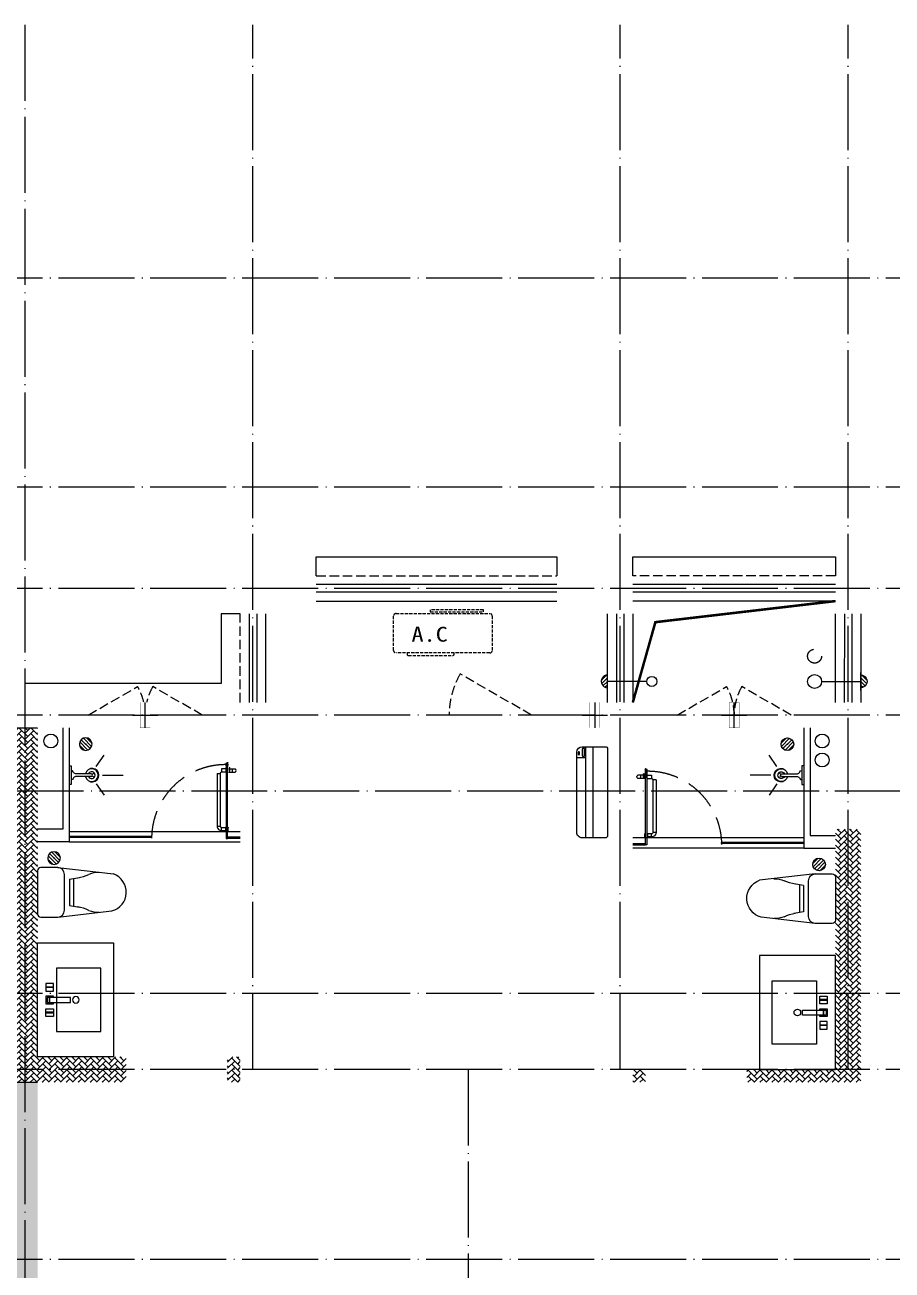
# Model space of a CAD drawing. Extents: x -518115 to 790560, y -210384 to 1628073.
# Drawn here: x 445617 to 452463, y 522957 to 532790 of the extents above; entities that cross this region are included whole.
import ezdxf

# ---------------------------------------------------------------- set-up
doc = ezdxf.new("R2010")
doc.units = 0
doc.header["$LTSCALE"] = 1000
doc.header["$MEASUREMENT"] = 0
doc.linetypes.add('DASH', pattern=[0.35, 0.25, -0.1])
doc.linetypes.add('DOTE', pattern=[2.42, 2, -0.2, 0.02, -0.2])
for name, color, linetype, lineweight in [('DOTE', 19, 'DOTE', 9), ('LVTRY', 1, 'Continuous', 13), ('WINDOW', 144, 'Continuous', 15), ('平面-栏杆', 135, 'Continuous', 15), ('平面-看线', 45, 'Continuous', 15), ('平面-空调室内机', 176, 'Continuous', 9), ('平面-空调预留孔', 173, 'Continuous', 15), ('空调', 76, 'Continuous', 13)]:
    doc.layers.add(name, color=color, linetype=linetype, lineweight=lineweight)
for name, color, linetype in [('IP-bath&kitchen-JOHNSON', 4, 'Continuous'), ('P-bath&kitchen-JOHNSON', 4, 'Continuous'), ('VPIPE-中水', 122, 'Continuous'), ('VPIPE-凝结', 150, 'Continuous'), ('VPIPE-废水', 31, 'Continuous'), ('VPIPE-雨水', 4, 'DASH'), ('保温', 6, 'Continuous'), ('机电标识类', 1, 'Continuous'), ('看线', 251, 'Continuous')]:
    doc.layers.add(name, color=color, linetype=linetype)
doc.styles.add('黑体', font='')
doc.styles.get('黑体').set_extended_font_data('SimHei')
pattern_1 = [(45, (-445516.58, -596748.81), (0, 47.4157523), [100.584, -33.528]), (135, (-445492.87, -596725.102), (3e-15, 47.4157523), [100.584, -33.528])]
pattern_2 = [(45, (0, 0), (0, 47.4157523), [100.584, -33.528]), (135, (23.708, 23.708), (3e-15, 47.4157523), [100.584, -33.528])]

# ---------------------------------------------------------------- blocks, each defined once
blk = doc.blocks.new('A$C7A951E79')
at = {"layer": 'LVTRY'}
for p, q in [((-7.1, 49.5), (-49.5, 7.1)), ((0, 28.3), (-46.5, -18.3)), ((0, 0), (-35.4, -35.4)), ((0, -71.2), (0, 71.5)), ((0, -28.3), (-18.3, -46.5))]:
    blk.add_line(p, q, dxfattribs=at)
blk.add_arc((0, 0.2), 49.9, 89.97568, 269.97568, dxfattribs=at)
blk.add_point((0, 0), dxfattribs=at)
blk = doc.blocks.new('A$C42425DA4')
blk.add_blockref('A$C7A951E79', (25000, 0))
at = {"xscale": -1}
blk.add_blockref('A$C7A951E79', (27000, -0.1), dxfattribs=at)
blk = doc.blocks.new('gsergvr')
at = {"layer": '平面-空调预留孔', "linetype": 'DASH', "ltscale": 0.1}
for p, q in [((34075.4, 17176.2), (34075.4, 17166.2)), ((34085.4, 17156.2), (34438.2, 17156.2)), ((34448.2, 17166.2), (34448.2, 17176.2))]:
    blk.add_line(p, q, dxfattribs=at)
blk.add_lwpolyline([(34679.3, 17515.3), (34259.5, 17515.3), (34259.5, 17500.2), (34679.3, 17500.2)], close=True, dxfattribs=at)
blk.add_lwpolyline([(34728.6, 17176.2), (33988.6, 17176.2, -0.414214), (33968.6, 17196.2), (33968.6, 17466.2, -0.414214), (33988.6, 17486.2), (34728.6, 17486.2, -0.414214), (34748.6, 17466.2), (34748.6, 17196.2, -0.414214)], format="xyb", close=True, dxfattribs=at)
for centre, start, end in [((34085.4, 17166.2), 180, 270), ((34438.2, 17166.2), 270, 0)]:
    blk.add_arc(centre, 10, start, end, dxfattribs=at)
at = {"layer": '平面-空调预留孔', "color": 251, "linetype": 'DASH', "ltscale": 0.1, "true_color": 0x636466, "style": '黑体', "width": 1.2}
blk.add_text('A.C', height=117.05, dxfattribs=at).set_placement((34110.9, 17264.8))
blk = doc.blocks.new('rtyryrtyeeretee')
at = {"layer": '平面-空调预留孔'}
blk.add_blockref('gsergvr', (635673.5, 326705.8), dxfattribs=at)
blk = doc.blocks.new('dongkong')
blk.add_wipeout([(-603756, 210771), (-603756, 210570.8), (-603836, 210570.8), (-603836, 210771)])
at = {"layer": '机电标识类', "color": 250, "linetype": 'DASH', "ltscale": 400}
for p, q in [((-603796, 210771), (-603796, 210570.8)), ((-603896, 210670.7), (-603696, 210670.7))]:
    blk.add_line(p, q, dxfattribs=at)
at = {"layer": '空调', "color": 6, "linetype": 'DASH', "const_width": 2}
blk.add_lwpolyline([(-603756, 210771), (-603756, 210570.8), (-603836, 210570.8), (-603836, 210771)], close=True, dxfattribs=at)
blk = doc.blocks.new('A$C718F517F')
at = {"layer": '保温', "linetype": 'ByBlock', "ltscale": 10}
h = blk.add_hatch(dxfattribs=at)
h.set_pattern_fill('AR-HBONE', color=251, scale=55)
h.set_pattern_definition(pattern_1)
edge = h.paths.add_edge_path()
edge.add_line((200, 5100), (200.1, 7700))
edge.add_line((200.1, 7700), (0.1, 7700))
edge.add_line((0.1, 7700), (0, 5100))
edge.add_line((0, 5100), (200, 5100))
h = blk.add_hatch(dxfattribs=at)
h.set_pattern_fill('AR-HBONE', color=251, scale=55)
h.set_pattern_definition(pattern_1)
edge = h.paths.add_edge_path()
edge.add_line((900, 4900), (900, 5100))
edge.add_line((900, 5100), (-700, 5100))
edge.add_line((-700, 5100), (-700, 4900))
edge.add_line((-700, 4900), (900, 4900))
at = {"layer": '保温', "linetype": 'Continuous', "ltscale": 10}
h = blk.add_hatch(dxfattribs=at)
h.set_pattern_fill('HEX', color=251, scale=10, angle=90, style=0)
h.set_pattern_definition([(90, (-503782.47, -516048.461), (-16.49778, 1e-15), [9.525, -19.05]), (210, (-503782.47, -516048.461), (8.24889, -14.2874966), [9.525, -19.05]), (150, (-503782.47, -516038.936), (-8.24889, -14.2874966), [9.525, -19.05])])
h.paths.add_polyline_path([(0.1, 0), (200.1, 0), (200, 4900), (0, 4900)])
at = {"layer": '保温', "color": 251, "linetype": 'ByBlock', "ltscale": 10}
for p, q in [((0, 7700), (200, 7700)), ((0, 4900), (200, 4900)), ((0, 0), (200, 0))]:
    blk.add_line(p, q, dxfattribs=at)
blk = doc.blocks.new('rrrrrrrrrrrra')
for p, q in [((-112.4, 458.7), (-112.4, 324.3)), ((252.6, 483.7), (-87.4, 483.7)), ((277.6, 324.3), (277.6, 458.7)), ((-112.4, 324.3), (-63.7, -103.4)), ((277.6, 324.3), (227.5, -115.6)), ((-59.1, 271.1), (224.3, 271.1)), ((-20.6, 232.4), (-34.2, 153.6)), ((191.3, 200.5), (-26.1, 200.5)), ((185.8, 232.4), (-20.6, 232.4)), ((185.8, 232.4), (199.4, 153.6))]:
    blk.add_line(p, q)
for centre, radius, start, end in [((-87.4, 458.7), 25, 90, 180), ((252.6, 458.7), 25, 0, 90), ((-59.1, 324.3), 53.3, 180, 270), ((224.3, 324.3), 53.3, 270, 0), ((-322.6, 209.8), 293.8, 333.53685, 351.48282), ((487.8, 209.8), 293.8, 188.51718, 206.46315), ((149, -3.2), 224.1, 158.52022, 180), ((16.2, -3.2), 224.1, 0, 21.47978), ((83.8, -63.6), 152.8, 195.07732, 340.11812)]:
    blk.add_arc(centre, radius, start, end)
blk = doc.blocks.new('A$C1E0F638F')
for points in [[(499.7, 435.1), (499.7, 85.1), (0, 85.1), (0, 435.1)], [(269.9, 30), (229.9, 30), (229.9, 195), (269.9, 195)], [(119.9, 0), (179.9, 0), (179.9, 60), (119.9, 60)], [(146.9, 55), (152.9, 55), (152.9, 5), (146.9, 5)], [(229.9, 30), (269.9, 30), (269.9, 10), (229.9, 10)], [(379.9, 0), (319.9, 0), (319.9, 60), (379.9, 60)], [(352.9, 55), (346.9, 55), (346.9, 5), (352.9, 5)]]:
    blk.add_lwpolyline(points, close=True)
blk.add_lwpolyline([(269.9, 60), (279.9, 60), (279.9, 0), (219.9, 0), (219.9, 60), (229.9, 60)])
blk.add_circle((249.9, 236.3), 26)
blk = doc.blocks.new('$lvtry$00000171')
for p, q in [((-74, 11), (-11, 74)), ((-70, -27), (27, 70)), ((-53, -53), (53, 53)), ((-27, -70), (70, 27)), ((11, -74), (74, -11))]:
    blk.add_line(p, q)
blk.add_circle((0, 0), 75)
blk.add_point((0, 0))
blk = doc.blocks.new('135')
blk.add_hatch(color=256).paths.add_polyline_path([(4.8, 1.8), (3.6, -1), (-4.7, 2.5), (-3.5, 5.3)])
for p, q in [((-6.3, 2.6), (5.4, -2.3)), ((-5.7, 2.9), (-5.2, 2.7)), ((-5.6, 18.9), (-3.4, 19.4)), ((-3.4, 19.4), (-5.5, 19.4)), ((5.2, 10.9), (-5.3, 10.9)), ((5.2, 9.7), (-5.2, 9.7)), ((-5.2, 2.7), (-3.8, 5.9)), ((-5, 10.9), (-5, 30.5)), ((-3.8, 5.9), (5.4, 2.1)), ((0, 0), (0, 39.1)), ((5.6, 18.9), (3.4, 19.3)), ((3.4, 19.3), (5.6, 19.3)), ((4.1, -1.2), (5.4, 2.1)), ((5, 10.9), (5, 32.3)), ((4.1, -1.2), (5.7, -1.8))]:
    blk.add_line(p, q)
for centre, radius, start, end in [((6.2, 15.8), 13.5, 151.01474, 204.84033), ((13.5, 4.2), 20.5, 163.09243, 182.0012), ((-6, 3.6), 1, 184.22753, 248.46611), ((8.6, 15.5), 14.6, 166.278, 198.09535), ((13.5, 4.2), 19.5, 163.74431, 182.52687), ((-5.5, 3.3), 0.5, 181.9385, 247.25971), ((-5.2, 22.1), 0.5, 335.76434, 151.01474), ((3.8, 18.1), 9.42, 155.76434, 171.97728), ((5.2, 22.3), 0.5, 29.84246, 204.57404), ((-5.9, 17.2), 11.7, 10.47502, 24.57404), ((29.1, 6.7), 24, 172.94395, 199.23182), ((-6.3, 15.4), 12.4, 338.64492, 16.0476), ((-6, 15.8), 13.4, 334.91114, 29.84246), ((26.4, 6.3), 20.6, 169.14538, 199.95258), ((5.9, -1.2), 1.17, 247.45971, 19.95258), ((5.9, -1.4), 0.5, 247.45971, 19.23182)]:
    blk.add_arc(centre, radius, start, end)
blk.add_open_spline([(-5, 30.5), (-4.1, 31.3), (-2.3, 33), (0.9, 29.2), (3.5, 31.1), (5, 32.3)], degree=3, knots=[0, 0, 0, 0, 3.066329, 6.218313, 11.124135, 11.124135, 11.124135, 11.124135])
blk = doc.blocks.new('SDFAWERAWER')
at = {"layer": 'LVTRY', "color": 1}
for p, q in [((593941.2, -1242210.1), (593783.7, -1242594.8)), ((593964.6, -1242219.7), (593807.2, -1242604.4)), ((593941.2, -1242210.1), (593964.6, -1242219.7)), ((593987.8, -1242190.5), (593978.2, -1242214)), ((594007.5, -1242226), (593978.2, -1242214)), ((594017.1, -1242202.5), (593987.8, -1242190.5)), ((594015.8, -1242220.4), (594027.2, -1242192.7)), ((594015.8, -1242220.4), (594021.7, -1242222.8)), ((594025.7, -1242203.9), (594018.5, -1242221.5)), ((594018.5, -1242221.5), (594021.5, -1242220.3)), ((594025.4, -1242210.8), (594021.5, -1242220.3)), ((594022.6, -1242220.7), (594021.7, -1242222.8)), ((594021.7, -1242222.8), (594023.9, -1242221.9)), ((594022.6, -1242211.4), (594029.8, -1242193.8)), ((594024.2, -1242221.4), (594023.9, -1242221.9)), ((594025.4, -1242210.8), (594031.1, -1242196.8)), ((594027.2, -1242192.7), (594033, -1242195.1)), ((594029.8, -1242193.8), (594031.1, -1242196.8)), ((594032.2, -1242197.2), (594033, -1242195.1)), ((594033, -1242195.1), (594034, -1242197.4)), ((594033.8, -1242197.9), (594034, -1242197.4)), ((594047.3, -1242200.9), (594035.9, -1242228.7)), ((594035.9, -1242228.7), (594038.6, -1242229.7)), ((594037.3, -1242210.8), (594088, -1242231.6)), ((594038.6, -1242229.7), (594045.2, -1242213.6)), ((594038.6, -1242229.7), (594041.6, -1242228.5)), ((594041.6, -1242228.5), (594051.2, -1242205)), ((594049.9, -1242202), (594043.3, -1242218.2)), ((594047.3, -1242200.9), (594049.9, -1242202)), ((594049.9, -1242202), (594051.2, -1242205)), ((594057.1, -1242246.3), (594066.7, -1242222.8)), ((594027.7, -1242234.3), (594078.4, -1242255)), ((593783.7, -1242594.8), (593807.2, -1242604.4)), ((593803.2, -1242641.3), (593812.8, -1242617.9)), ((593812.8, -1242617.9), (593842.2, -1242629.9)), ((593803.2, -1242641.3), (593832.6, -1242653.3)), ((593842.2, -1242629.9), (593832.6, -1242653.3)), ((593833.8, -1242656.3), (593832.6, -1242653.3)), ((593845.2, -1242628.6), (593833.8, -1242656.3)), ((593836.5, -1242657.4), (593833.8, -1242656.3)), ((593847.8, -1242629.7), (593836.5, -1242657.4)), ((593845.2, -1242628.6), (593842.2, -1242629.9)), ((593847.8, -1242629.7), (593845.2, -1242628.6)), ((593847.1, -1242661.8), (593858.5, -1242634.1)), ((593847.1, -1242661.8), (593849.8, -1242662.9)), ((593849.8, -1242662.9), (593861.2, -1242635.2)), ((593852.1, -1242661.9), (593862.1, -1242637.4)), ((593858.5, -1242634.1), (593861.2, -1242635.2)), ((593861.2, -1242635.2), (593862.1, -1242637.4))]:
    blk.add_line(p, q, dxfattribs=at)
blk.add_lwpolyline([(593823.5, -1242717), (594045.8, -1242173.9), (594036.5, -1242170.2), (593814.2, -1242713.2)], close=True, dxfattribs=at)
blk.add_arc((594075.3, -1242240), 15.3, 281.79322, 33.70188, dxfattribs=at)
for centre, major_axis, start_param, end_param in [((593974.2, -1242223.6), (3.93, 9.6), 0, 1.570796), ((593816.8, -1242608.3), (13.5, 33.1), 1.570796, 3.141593), ((593816.8, -1242608.3), (3.93, 9.6), 1.570796, 3.141593)]:
    blk.add_ellipse(centre, major_axis=major_axis, ratio=1, start_param=start_param, end_param=end_param, dxfattribs=at)
at = {"layer": 'P-bath&kitchen-JOHNSON', "color": 8, "linetype": 'DASH'}
blk.add_arc((593809.8, -1242714), 586.2, 67.53695, 157.13247, dxfattribs=at)
at = {"layer": 'LVTRY', "color": 1, "xscale": -1, "rotation": 157.7329157530927}
blk.add_blockref('135', (594045.3, -1242161.9), dxfattribs=at)
blk = doc.blocks.new('A$C5DCB2F21')
at = {"layer": 'IP-bath&kitchen-JOHNSON', "color": 8}
for p, q in [((-68.3, -213.2), (-157.7, -275)), ((-0.1, -261.4), (-0.1, -424.7)), ((68.2, -213.2), (157.6, -275))]:
    blk.add_line(p, q, dxfattribs=at)
at = {"layer": 'IP-bath&kitchen-JOHNSON', "color": 250}
for centre, major_axis, ratio, start_param, end_param in [((0, -178.8), (-51, 0), 0.990052, -1.36297, 4.504563), ((0, -177.8), (-26.8, 0), 0.994812, -1.167677, 4.309269)]:
    blk.add_ellipse(centre, major_axis=major_axis, ratio=ratio, start_param=start_param, end_param=end_param, dxfattribs=at)
at = {"layer": 'LVTRY', "color": 1}
for p, q in [((73.6, 0), (-73.6, 0)), ((-10.5, -173.5), (-10.5, -49.3)), ((10.6, -173.5), (10.6, -49.3))]:
    blk.add_line(p, q, dxfattribs=at)
blk.add_lwpolyline([(73.6, 0), (73.6, -15.8), (-73.6, -15.8), (-73.6, 0)], dxfattribs=at)
for points in [[(-26.3, -30.7, -0.364142), (-37.8, -15.8, -0.020495)], [(-10.5, -49.4, 0.214893), (-26.3, -30.7, 7.649644)], [(10.6, -49.3, -0.21439), (26.3, -30.7, -7.649644)], [(26.3, -30.7, 0.364142), (37.8, -15.8, 0.020495)]]:
    blk.add_lwpolyline(points, format="xyb", dxfattribs=at)
blk.add_arc((0, -173.5), 10.5, 180, 0, dxfattribs=at)
for centre, major_axis, ratio, start_param, end_param in [((0, -181.3), (53.6, 0), 0.987577, 1.76809, 7.656688), ((-12.4, -164.7), (0, 1.43), 0.85, -1.570796, 4.712389), ((-12.4, -189.2), (0, 1.43), 0.85, 4.712389, 10.995574), ((12.5, -164.7), (0, 1.43), 0.85, 4.712389, 10.995574), ((12.5, -189.2), (0, 1.43), 0.85, 4.712389, 10.995574)]:
    blk.add_ellipse(centre, major_axis=major_axis, ratio=ratio, start_param=start_param, end_param=end_param, dxfattribs=at)
blk = doc.blocks.new('DSGDFGF')
at = {"layer": 'IP-bath&kitchen-JOHNSON'}
for p, q in [((676542.3, 342985), (677892.3, 342985)), ((676542.3, 342950), (677192.3, 342950)), ((676542.3, 342940), (677192.3, 342940)), ((676542.3, 342905), (677892.3, 342905)), ((677192.3, 342940), (677192.3, 342950)), ((677892.3, 342940), (677792.3, 342940)), ((677792.3, 342930), (677792.3, 342940)), ((677892.3, 342930), (677792.3, 342930))]:
    blk.add_line(p, q, dxfattribs=at)
at = {"layer": 'IP-bath&kitchen-JOHNSON', "color": 8}
for points in [[(676542.3, 343855.3), (676542.3, 342905), (676292.3, 342905)], [(676492.3, 343855.3), (676492.3, 343005), (676292.3, 343005)]]:
    blk.add_lwpolyline(points, dxfattribs=at)
at = {"layer": 'LVTRY', "color": 1}
blk.add_lwpolyline([(676892.3, 341155.3), (676292.3, 341155.3), (676292.3, 342055.3), (676892.3, 342055.3)], close=True, dxfattribs=at)
at = {"layer": 'IP-bath&kitchen-JOHNSON'}
for name, p, rotation in [('A$C5DCB2F21', (676542.3, 343480.3), 90.00848852444699), ('SDFAWERAWER', (-342526.2, 1268090.5), 22.25976934310714)]:
    blk.add_blockref(name, p, dxfattribs=dict(at, rotation=rotation))
at = {"layer": 'LVTRY', "xscale": -0.6666666667107826, "yscale": 0.6666666667107826}
for p in [(676672.3, 343725.3), (676422.3, 342775.3)]:
    blk.add_blockref('$lvtry$00000171', p, dxfattribs=at)
at = {"layer": 'LVTRY', "color": 1, "extrusion": (0, 0, -1), "xscale": -1, "zscale": -1, "rotation": 270}
blk.add_blockref('rrrrrrrrrrrra', (-676776.1, 342422.6), dxfattribs=at)
at = {"layer": 'LVTRY', "color": 1, "xscale": -1, "rotation": 270}
blk.add_blockref('A$C1E0F638F', (676357.2, 341355.6), dxfattribs=at)
blk = doc.blocks.new('A$C001338C2')
for p, q in [((0, 249), (0, 22)), ((845, 304), (55, 304)), ((109, 215), (109, 304)), ((900, 22), (900, 249)), ((22, 0), (878, 0))]:
    blk.add_line(p, q)
at = {"lineweight": 5}
for p, q in [((900, 215), (0, 215)), ((900, 143), (0, 143))]:
    blk.add_line(p, q, dxfattribs=at)
for points in [[(89, 226), (22, 226, -0.414214), (17, 232), (17, 243, -0.414214), (22, 249), (89, 249, -0.414214), (95, 243), (95, 232, -0.414214)], [(73, 275), (57, 275, -0.414214), (51, 281), (51, 283, -0.414214), (57, 289), (73, 289, -0.414214), (79, 283), (79, 281, -0.414214)]]:
    blk.add_lwpolyline(points, format="xyb", close=True)
for centre, radius, start, end in [((55, 249), 55, 90, 180), ((845, 249), 55, 360, 90), ((22, 22), 22, 180, 270), ((878, 22), 22, 270, 360)]:
    blk.add_arc(centre, radius, start, end)
blk = doc.blocks.new('GDFGDGRD')
at = {"layer": '保温', "linetype": 'ByBlock', "ltscale": 10}
h = blk.add_hatch(dxfattribs=at)
h.set_pattern_fill('AR-HBONE', color=251, scale=55)
h.set_pattern_definition(pattern_2)
h.paths.add_polyline_path([(439016.6, 370023.7), (439016.6, 372023.7), (439216.6, 372023.7), (439216.6, 370023.7)])
h = blk.add_hatch(dxfattribs=at)
h.set_pattern_fill('AR-HBONE', color=251, scale=55)
h.set_pattern_definition(pattern_2)
h.paths.add_polyline_path([(443916.5, 370023.7), (443916.5, 370223.7), (444016.5, 370223.7), (444016.5, 370023.7)])
h = blk.add_hatch(dxfattribs=at)
h.set_pattern_fill('AR-HBONE', color=251, scale=55)
h.set_pattern_definition(pattern_2)
h.paths.add_polyline_path([(439216.6, 370023.7), (439216.6, 370123.7), (439916.6, 370123.7), (439916.6, 370023.7)])
h = blk.add_hatch(dxfattribs=at)
h.set_pattern_fill('AR-HBONE', color=251, scale=55)
h.set_pattern_definition(pattern_2)
h.paths.add_polyline_path([(440716.6, 370023.7), (440716.6, 370123.7), (440816.6, 370123.7), (440816.6, 370023.7)])
blk = doc.blocks.new('GDGDGDSDA')
at = {"layer": 'DOTE', "linetype": 'DOTE', "ltscale": 0.3}
for p, q in [((444334.8, 376108.3), (444334.8, 359558.3)), ((446134.8, 367858.3), (446134.8, 376108.3)), ((449034.8, 367858.3), (449034.8, 376108.3)), ((450834.8, 367858.3), (450834.8, 376108.3)), ((471334.8, 374108.3), (417334.8, 374108.3)), ((471334.8, 372458.3), (417334.8, 372458.3)), ((471334.8, 371658.3), (417334.8, 371658.3)), ((471334.8, 370658.3), (417334.8, 370658.3)), ((417334.8, 370058.6), (471334.8, 370058.6)), ((471334.8, 368458.3), (417334.8, 368458.3)), ((471334.8, 367858.3), (417334.8, 367858.3)), ((447834.8, 367858.3), (447834.8, 359558.3)), ((471334.8, 366358.3), (417334.8, 366358.3))]:
    blk.add_line(p, q, dxfattribs=at)
blk = doc.blocks.new('GDGDRGDGRD')
at = {"layer": 'IP-bath&kitchen-JOHNSON'}
for p, q in [((490532.6, 524228.1), (491882.6, 524228.1)), ((490532.6, 524193.1), (491182.6, 524193.1)), ((490532.6, 524183.1), (491182.6, 524183.1)), ((490532.6, 524148.1), (491882.6, 524148.1)), ((491182.6, 524183.1), (491182.6, 524193.1)), ((491882.6, 524183.1), (491782.6, 524183.1)), ((491782.6, 524173.1), (491782.6, 524183.1)), ((491882.6, 524173.1), (491782.6, 524173.1))]:
    blk.add_line(p, q, dxfattribs=at)
at = {"layer": 'IP-bath&kitchen-JOHNSON', "color": 8}
for points in [[(490532.6, 525048.5), (490532.6, 524148.1), (490282.6, 524148.1)], [(490482.6, 525048.5), (490482.6, 524248.1), (490282.6, 524248.1)]]:
    blk.add_lwpolyline(points, dxfattribs=at)
at = {"layer": 'LVTRY', "color": 1}
blk.add_lwpolyline([(490882.6, 522448.5), (490282.6, 522448.5), (490282.6, 523348.5), (490882.6, 523348.5)], close=True, dxfattribs=at)
at = {"layer": 'IP-bath&kitchen-JOHNSON'}
for name, p, rotation in [('A$C5DCB2F21', (490532.6, 524673.5), 90.008488524447), ('SDFAWERAWER', (-528535.9, 1449333.6), 22.25976934310711)]:
    blk.add_blockref(name, p, dxfattribs=dict(at, rotation=rotation))
at = {"layer": 'LVTRY', "xscale": -0.6666666667107826, "yscale": 0.6666666667107826}
for p in [(490662.6, 524918.5), (490412.6, 524018.5)]:
    blk.add_blockref('$lvtry$00000171', p, dxfattribs=at)
at = {"layer": 'LVTRY', "color": 1, "extrusion": (0, 0, -1), "xscale": -1, "zscale": -1, "rotation": 270}
blk.add_blockref('rrrrrrrrrrrra', (-490766.3, 523665.7), dxfattribs=at)
at = {"layer": 'LVTRY', "color": 1, "xscale": -1, "rotation": 270}
blk.add_blockref('A$C1E0F638F', (490347.5, 522648.8), dxfattribs=at)

msp = doc.modelspace()

# ---------------------------------------------------------------- linework, layer by layer
at = {"color": 6, "const_width": 20}
msp.add_lwpolyline([(450416.3, 527440.4), (450594.5, 528073.9), (452016.6, 528240.4)], dxfattribs=at)
at = {"layer": 'VPIPE-中水', "linetype": 'Continuous'}
for centre in [(445821.7, 527135.4), (451911.4, 527135.4), (451911.4, 526985.4)]:
    msp.add_circle(centre, 55, dxfattribs=at)
at = {"layer": 'VPIPE-凝结', "ltscale": 0.1}
for p, q in [((450526.6, 527606), (450216.4, 527606)), ((451906.6, 527606), (452216.4, 527606))]:
    msp.add_line(p, q, dxfattribs=at)
at = {"layer": 'VPIPE-凝结'}
msp.add_circle((450566.6, 527606), 40, dxfattribs=at)
at = {"layer": 'VPIPE-废水'}
msp.add_circle((451851.6, 527605.4), 55, dxfattribs=at)
at = {"layer": 'VPIPE-雨水'}
msp.add_circle((451851.6, 527805.4), 55, dxfattribs=at)
at = {"layer": 'WINDOW', "color": 250, "linetype": 'DASH', "ltscale": 0.3}
for points in [[(449616.6, 527340.4), (449053.4, 527665.1, 0.131485), (448966.6, 527340.4)], [(446116.7, 527340.4), (446506.4, 527565.4, -0.131605), (446566.7, 527340.4)], [(447016.7, 527340.4), (446626.9, 527565.4, 0.131605), (446566.7, 527340.4)]]:
    msp.add_lwpolyline(points, format="xyb", dxfattribs=at)
at = {"layer": '平面-栏杆'}
for points in [[(449816.6, 528370.4), (447916.6, 528370.7)], [(452016.6, 528370.5), (450416.6, 528370.7)], [(449816.6, 528310.4), (447916.6, 528310.7)], [(452016.6, 528310.5), (450416.6, 528310.7)], [(447386.9, 528140.4), (447386.6, 527440.4)], [(447446.9, 528140.4), (447446.6, 527440.4)], [(450286.6, 528140.4), (450286.3, 527440.5)], [(450346.6, 528140.4), (450346.3, 527440.5)], [(452086.6, 528140.4), (452086.3, 527440.5)], [(452146.6, 528140.4), (452146.3, 527440.5)]]:
    msp.add_lwpolyline(points, dxfattribs=at)
at = {"layer": '平面-看线', "linetype": 'DASH', "ltscale": 0.3}
msp.add_line((447316.6, 527440.4), (447316.9, 528140.4), dxfattribs=at)
at = {"layer": '平面-看线'}
for p, q in [((450216.3, 527440.4), (450216.6, 528140.4)), ((452016.3, 527440.4), (452016.6, 528140.4))]:
    msp.add_line(p, q, dxfattribs=at)
at = {"layer": '平面-看线', "linetype": 'DASH', "ltscale": 0.3}
for points in [[(447916.6, 528440.4), (449816.6, 528440.4)], [(452016.6, 528440.4), (450416.6, 528440.4)]]:
    msp.add_lwpolyline(points, dxfattribs=at)
at = {"layer": '平面-看线'}
for points in [[(447916.6, 528240.4), (449816.6, 528240.4)], [(452016.6, 528240.4), (450416.6, 528240.4)], [(447516.9, 528140.4), (447516.6, 527440.4)], [(450416.6, 528140.4), (450416.3, 527440.5)], [(452216.6, 528140.4), (452216.3, 527440.5)]]:
    msp.add_lwpolyline(points, dxfattribs=at)
at = {"layer": '看线', "color": 202, "ltscale": 0.5}
for points in [[(447916.6, 528440.4), (447916.6, 528590.4), (449816.6, 528590.4), (449816.6, 528440.4)], [(450416.6, 528440.4), (450416.6, 528590.4), (452016.6, 528590.4), (452016.6, 528440.4)], [(447316.9, 528140.4), (447166.9, 528140.4), (447166.9, 527590.5), (445616.6, 527590.5)]]:
    msp.add_lwpolyline(points, dxfattribs=at)

# ---------------------------------------------------------------- block references
for name, p in [('rtyryrtyeeretee', (-221115.5, 183949.4)), ('A$C42425DA4', (425216.3, 527606)), ('A$C718F517F', (445516.6, 519540.4))]:
    msp.add_blockref(name, p)
at = {"xscale": -1}
msp.add_blockref('DSGDFGF', (1128308.9, 183385.1), dxfattribs=at)
at = {"layer": '平面-空调预留孔', "xscale": -0.8000000000465648, "yscale": 0.8000000000465648, "zscale": 0.8000000000465646, "rotation": 89.99999976656984}
msp.add_blockref('A$C001338C2', (450216.6, 527090.7), dxfattribs=at)

# ---------------------------------------------------------------- next in the draw order: block references
at = {"layer": '平面-空调室内机', "ltscale": 0.3, "xscale": -1, "rotation": 180}
for p in [(1050362.6, 738011.4), (1055012.6, 738011.3)]:
    msp.add_blockref('dongkong', p, dxfattribs=at)
at = {"layer": '平面-空调室内机', "ltscale": 0.3}
msp.add_blockref('dongkong', (1053912.8, 316669.8), dxfattribs=at)

# ---------------------------------------------------------------- next in the draw order: linework, layer by layer
at = {"layer": 'WINDOW', "color": 250, "linetype": 'DASH', "ltscale": 0.3}
for points in [[(450766.7, 527340.4), (451156.4, 527565.4, -0.131605), (451216.7, 527340.4)], [(451666.7, 527340.4), (451276.9, 527565.4, 0.131605), (451216.7, 527340.4)]]:
    msp.add_lwpolyline(points, format="xyb", dxfattribs=at)

# ---------------------------------------------------------------- next in the draw order: block references
for name, p in [('GDGDGDSDA', (1281.8, 156682.1)), ('GDGDRGDGRD', (-44565.9, 2192))]:
    msp.add_blockref(name, p)
at = {"xscale": -1}
msp.add_blockref('GDFGDGRD', (891233.2, 154416.7), dxfattribs=at)

doc.saveas('drawing.dxf')
